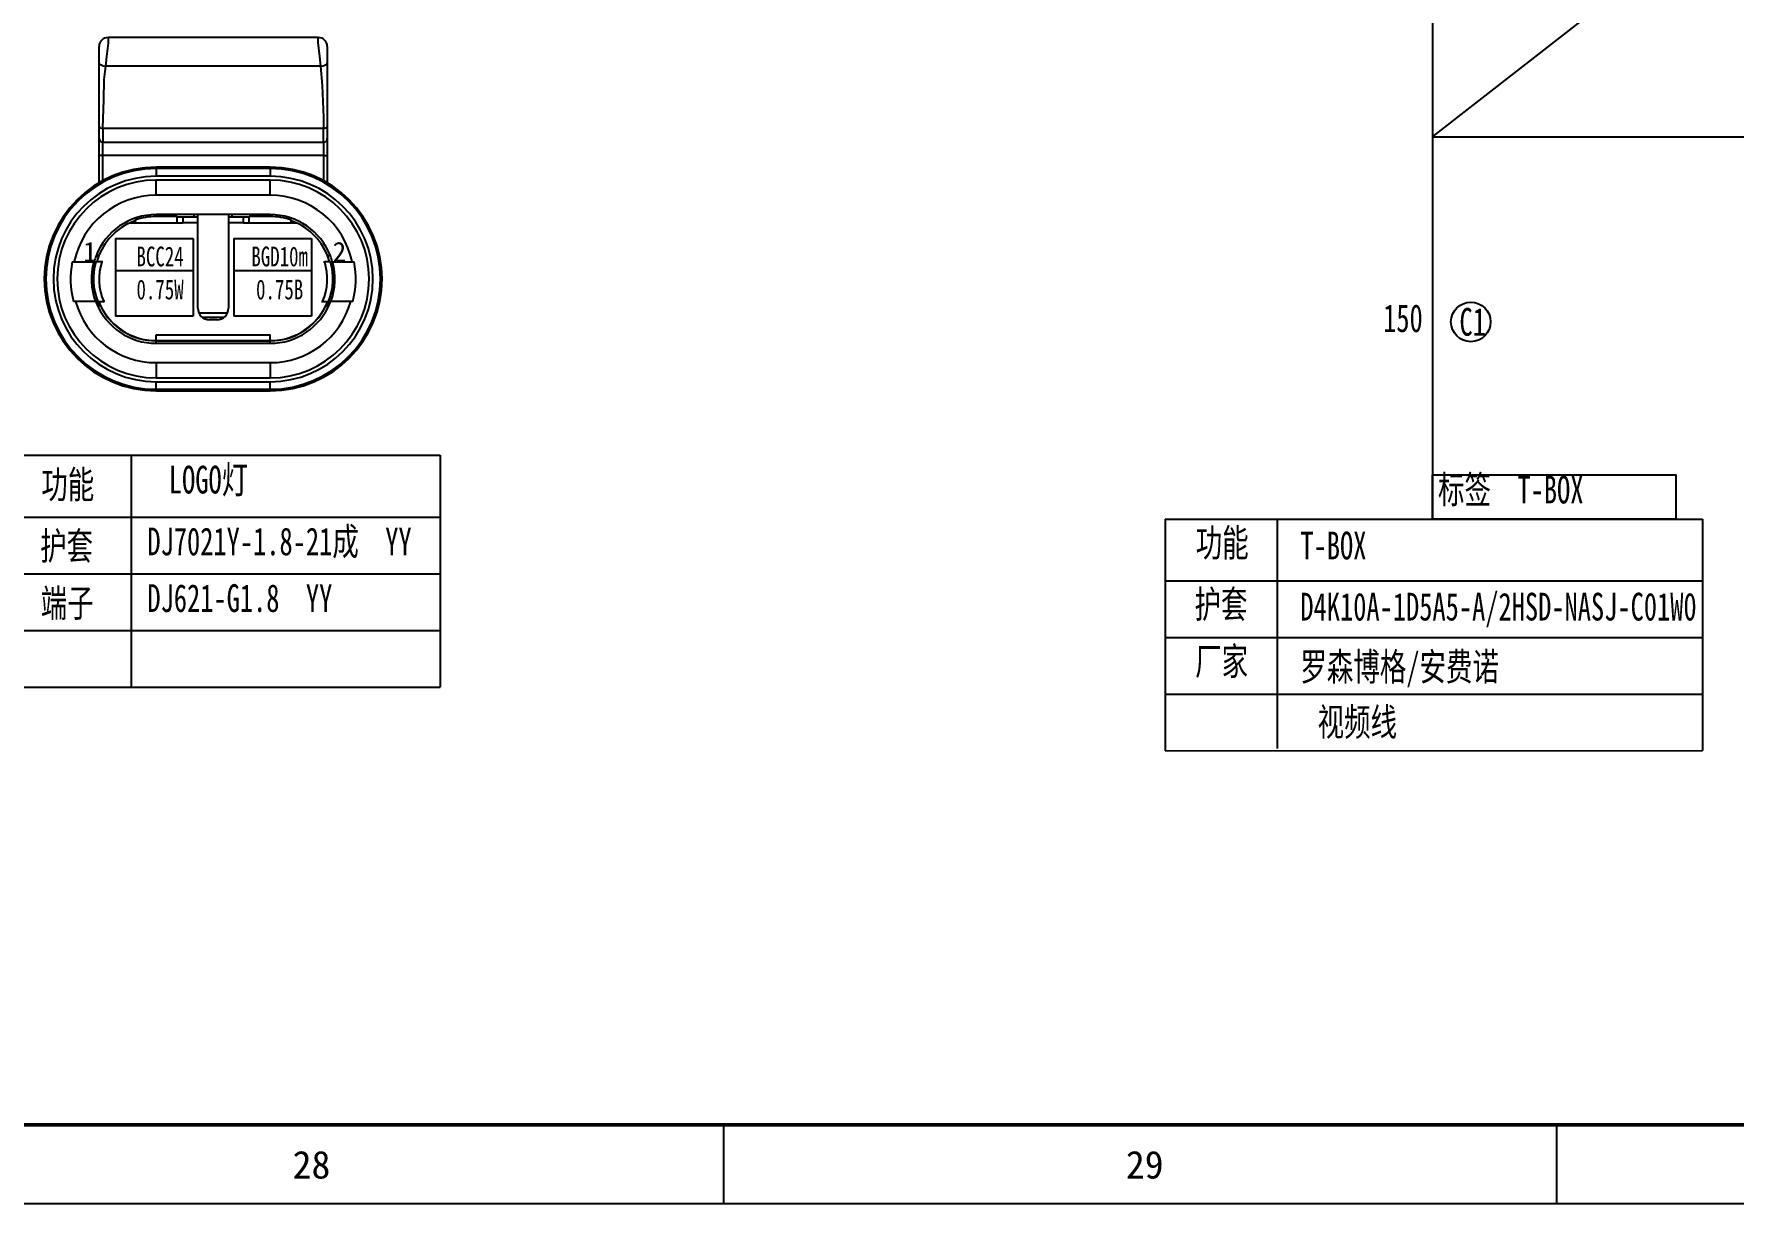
# Model space of a CAD drawing. Header units: millimetres. Extents: x 1543 to 5748, y 1576 to 2417.
# Drawn here: x 4399.9 to 4614.4, y 1576.3 to 1723.9 of the extents above; entities that cross this region are included whole.
import ezdxf

# ---------------------------------------------------------------- set-up
doc = ezdxf.new("R2010")
doc.units = ezdxf.units.MM
doc.layers.get('0').update_dxf_attribs({"lineweight": 25})
doc.layers.add('11文本层', color=255, linetype='Continuous')
for name, color, linetype, lineweight in [('1轮廓实线层', 7, 'Continuous', 50), ('6文字层', 3, 'Continuous', 25), ('_0', 7, 'Continuous', 25), ('图框层', 7, 'Continuous', 25), ('基本型', 7, 'Continuous', 18)]:
    doc.layers.add(name, color=color, linetype=linetype, lineweight=lineweight)
doc.styles.get("Standard").update_dxf_attribs({"font": ''})
doc.styles.add('仿宋体', font='', dxfattribs={"width": 0.7, "height": 3.5})
doc.styles.add('仿宋体GB2312', font='', dxfattribs={"width": 0.7})
doc.styles.add('标准', font='fangsong.ttf', dxfattribs={"width": 0.7, "height": 3.5})
doc.styles.get('Standard').set_extended_font_data('SimSun')
doc.styles.get('仿宋体').set_extended_font_data('SimSun')
doc.styles.get('仿宋体GB2312').set_extended_font_data('SimSun')

# ---------------------------------------------------------------- blocks, each defined once
blk = doc.blocks.new('ZwmFrameMain_A0X5^_^分区图框^_^landscape')
at = {"color": 3}
for p, q in [((2918.5, 0), (2918.5, -10)), ((3023.63, 0), (3023.63, -10))]:
    blk.add_line(p, q, dxfattribs=at)
at = {"lineweight": 50}
blk.add_line((4170, 0), (0, 0), dxfattribs=at)
at = {"layer": '图框层', "color": 1}
blk.add_line((4180, -10), (-25, -10), dxfattribs=at)
at = {"color": 3, "char_height": 3.5, "attachment_point": 1}
for s, insert in [('28', (2864.15, -3.29)), ('29', (2969.28, -3.29))]:
    blk.add_mtext_dynamic_manual_height_columns(s, width=5.7094, gutter_width=1, heights=[0], dxfattribs=dict(at, insert=insert))

msp = doc.modelspace()

# ---------------------------------------------------------------- linework, layer by layer
at = {"lineweight": -3}
for p, q in [((4435.78, 1723.47), (4409.26, 1723.47)), ((4408.12, 1720.27), (4408.12, 1722.35)), ((4408.96, 1719.84), (4409.12, 1721.07)), ((4435.92, 1721.07), (4436.08, 1719.84)), ((4436.92, 1722.35), (4436.92, 1720.27)), ((4408.12, 1712.26), (4408.12, 1720.27)), ((4436.08, 1719.84), (4408.96, 1719.84)), ((4436.92, 1720.27), (4436.92, 1712.26)), ((4408.12, 1710.75), (4408.12, 1712.26)), ((4408.6, 1712.02), (4408.6, 1710.27)), ((4408.6, 1712.02), (4436.44, 1712.02)), ((4436.44, 1710.27), (4436.44, 1712.02)), ((4436.92, 1712.26), (4436.92, 1710.75)), ((4408.12, 1708.59), (4408.12, 1710.75)), ((4408.6, 1708.59), (4408.6, 1710.27)), ((4408.6, 1710.27), (4436.44, 1710.27)), ((4436.44, 1710.27), (4436.44, 1708.59)), ((4436.92, 1710.75), (4436.92, 1708.59)), ((4408.12, 1705.13), (4408.12, 1708.59)), ((4408.6, 1708.59), (4408.12, 1708.59)), ((4408.6, 1705.41), (4408.6, 1708.59)), ((4436.44, 1708.59), (4408.6, 1708.59)), ((4436.44, 1708.59), (4436.92, 1708.59)), ((4436.44, 1708.59), (4436.44, 1705.41)), ((4436.92, 1708.59), (4436.92, 1705.13)), ((4429.72, 1707.11), (4415.32, 1707.11)), ((4429.72, 1707.11), (4415.32, 1707.11)), ((4415.32, 1706.92), (4415.32, 1707.11)), ((4429.72, 1706.92), (4415.32, 1706.92)), ((4415.32, 1706.92), (4415.32, 1705.96)), ((4429.72, 1705.96), (4415.32, 1705.96)), ((4429.72, 1705.48), (4415.32, 1705.48)), ((4415.32, 1703.56), (4415.32, 1705.48)), ((4429.72, 1706.92), (4429.72, 1707.11)), ((4429.72, 1706.92), (4429.72, 1705.96)), ((4429.72, 1703.56), (4429.72, 1705.48)), ((4429.72, 1703.56), (4415.32, 1703.56)), ((4420.12, 1701.12), (4415.32, 1701.12)), ((4415.32, 1701.12), (4415.32, 1700.89)), ((4424.92, 1701.12), (4420.12, 1701.12)), ((4420.12, 1700.82), (4420.12, 1701.12)), ((4420.6, 1700.82), (4420.6, 1701.12)), ((4424.44, 1701.12), (4424.44, 1689.3)), ((4429.72, 1701.12), (4424.92, 1701.12)), ((4424.92, 1700.82), (4424.92, 1701.12)), ((4429.72, 1701.12), (4429.72, 1700.89)), ((4412.05, 1700.1), (4415.32, 1700.1)), ((4412.68, 1700.44), (4412.68, 1700.34)), ((4412.68, 1700.34), (4412.68, 1700.1)), ((4417.96, 1700.89), (4415.32, 1700.89)), ((4415.32, 1700.1), (4418.68, 1700.1)), ((4417.96, 1700.8), (4417.96, 1700.89)), ((4418.68, 1700.8), (4417.96, 1700.8)), ((4417.96, 1700.1), (4417.96, 1700.8)), ((4420.6, 1700.82), (4418.68, 1700.82)), ((4418.68, 1700.82), (4418.68, 1700.1)), ((4420.6, 1700.1), (4418.68, 1700.1)), ((4420.6, 1700.1), (4420.6, 1700.82)), ((4420.6, 1689.3), (4420.6, 1700.1)), ((4424.44, 1700.82), (4424.44, 1700.1)), ((4426.36, 1700.82), (4424.44, 1700.82)), ((4426.36, 1700.1), (4424.44, 1700.1)), ((4424.44, 1700.1), (4424.44, 1689.3)), ((4426.36, 1700.1), (4426.36, 1700.82)), ((4427.08, 1700.8), (4426.36, 1700.8)), ((4426.36, 1700.1), (4429.72, 1700.1)), ((4427.08, 1700.8), (4427.08, 1700.89)), ((4429.72, 1700.89), (4427.08, 1700.89)), ((4427.08, 1700.1), (4427.08, 1700.8)), ((4429.72, 1700.1), (4433, 1700.1)), ((4432.36, 1700.34), (4432.36, 1700.44)), ((4432.36, 1700.1), (4432.36, 1700.34)), ((4404.74, 1695.18), (4407.45, 1695.18)), ((4407.45, 1695.18), (4407.71, 1695.18)), ((4408.45, 1695.18), (4407.71, 1695.18)), ((4408.07, 1695.9), (4407.74, 1695.9)), ((4408.58, 1695.18), (4408.45, 1695.18)), ((4436.46, 1695.18), (4436.59, 1695.18)), ((4437.33, 1695.18), (4436.59, 1695.18)), ((4437.3, 1695.9), (4436.97, 1695.9)), ((4437.33, 1695.18), (4437.59, 1695.18)), ((4437.59, 1695.18), (4440.3, 1695.18)), ((4407.69, 1690.14), (4404.91, 1690.14)), ((4407.96, 1690.14), (4407.69, 1690.14)), ((4408.12, 1690.02), (4407.76, 1690.02)), ((4407.96, 1690.14), (4408.72, 1690.14)), ((4408.33, 1689.54), (4408.34, 1689.54)), ((4408.85, 1690.14), (4408.72, 1690.14)), ((4424.3, 1688.67), (4420.75, 1688.67)), ((4421.13, 1688.19), (4423.92, 1688.19)), ((4436.19, 1690.14), (4436.32, 1690.14)), ((4436.32, 1690.14), (4437.09, 1690.14)), ((4436.92, 1690.02), (4437.28, 1690.02)), ((4437.36, 1690.14), (4437.09, 1690.14)), ((4440.13, 1690.14), (4437.36, 1690.14)), ((4423, 1687.86), (4422.04, 1687.86)), ((4415.32, 1685.94), (4429.72, 1685.94)), ((4415.32, 1685.22), (4415.32, 1685.94)), ((4415.32, 1685.22), (4429.72, 1685.22)), ((4415.32, 1685.2), (4429.72, 1685.2)), ((4415.32, 1684.88), (4415.32, 1685.2)), ((4415.32, 1684.88), (4429.72, 1684.88)), ((4429.72, 1685.22), (4429.72, 1685.94)), ((4429.72, 1684.88), (4429.72, 1685.2)), ((4415.32, 1682.44), (4429.72, 1682.44)), ((4415.32, 1682.44), (4415.32, 1680.52)), ((4429.72, 1682.44), (4429.72, 1680.52)), ((4415.32, 1680.52), (4429.72, 1680.52)), ((4415.32, 1680.04), (4429.72, 1680.04)), ((4415.32, 1679.08), (4415.32, 1680.04)), ((4429.72, 1679.08), (4429.72, 1680.04)), ((4415.32, 1679.08), (4429.72, 1679.08)), ((4415.32, 1679.08), (4415.32, 1678.89)), ((4415.32, 1678.89), (4429.72, 1678.89)), ((4415.32, 1678.89), (4429.72, 1678.89)), ((4429.72, 1679.08), (4429.72, 1678.89))]:
    msp.add_line(p, q, dxfattribs=at)
at = {"color": 0}
msp.add_line((4556.79, 1662.69), (4556.79, 1633.77), dxfattribs=at)
at = {"lineweight": -3}
for points in [[(4409.12, 1721.07), (4409.31, 1722.76), (4409.3, 1723.4), (4409.29, 1723.44), (4409.28, 1723.46), (4409.27, 1723.47), (4409.26, 1723.47)], [(4435.78, 1723.47), (4435.77, 1723.47), (4435.77, 1723.47), (4435.76, 1723.45), (4435.75, 1723.42), (4435.73, 1723.31), (4435.73, 1722.82), (4435.92, 1721.07)], [(4408.6, 1712.02), (4408.71, 1715.62), (4408.78, 1718.16), (4408.96, 1719.84)], [(4436.08, 1719.84), (4436.29, 1717.43), (4436.42, 1713.37), (4436.44, 1712.02)]]:
    msp.add_lwpolyline(points, dxfattribs=at)
for centre, radius, start, end in [((4409.25, 1722.34), 1.13, 89.4235, 179.4215), ((4435.79, 1722.34), 1.13, 0.5785, 90.5791), ((4408.6, 1710.75), 0.48, 180, 270), ((4436.44, 1710.75), 0.48, 270, 0), ((4415.32, 1693), 14.11, 90, 270), ((4415.32, 1693), 14.11, 90, 270), ((4415.32, 1693), 13.92, 90, 270), ((4415.32, 1693), 12.96, 90, 270), ((4415.32, 1693), 12.48, 90, 270), ((4429.72, 1693), 14.11, 270, 90), ((4429.72, 1693), 14.11, 270, 90), ((4429.72, 1693), 13.92, 270, 90), ((4429.72, 1693), 12.96, 270, 90), ((4429.72, 1693), 12.48, 270, 90), ((4415.32, 1693), 10.56, 90, 168.064), ((4429.72, 1693), 10.56, 11.936, 90), ((4415.32, 1693), 8.12, 90, 159.0336), ((4429.72, 1693), 8.12, 20.9664, 90), ((4415.32, 1693.02), 7.8, 114.8116, 163.9234), ((4415.32, 1693), 7.8, 109.7832, 114.3881), ((4415.32, 1693), 7.89, 90, 109.5462), ((4429.72, 1693), 7.89, 70.4538, 90), ((4429.72, 1693), 7.8, 65.6119, 70.2168), ((4429.72, 1693.02), 7.8, 16.0766, 65.1884), ((4415.32, 1693.02), 10.8, 168.463, 195.466), ((4415.32, 1693.02), 8.16, 164.6505, 200.6673), ((4415.32, 1693.02), 7.91, 164.1531, 201.3516), ((4415.32, 1693), 8.12, 159.0336, 164.389), ((4415.32, 1693.02), 7.2, 162.5485, 203.5697), ((4429.72, 1693.02), 7.2, 336.4303, 17.4515), ((4429.72, 1693.02), 7.91, 338.6484, 15.8469), ((4429.72, 1693), 8.12, 15.611, 20.9664), ((4429.72, 1693.02), 8.16, 339.3327, 15.3495), ((4429.72, 1693.02), 10.8, 344.534, 11.537), ((4415.32, 1693), 10.56, 195.6913, 270), ((4415.32, 1693), 8.12, 200.604, 201.6007), ((4415.32, 1693), 8.12, 201.6007, 270), ((4417.03, 1700.38), 13.9, 228.2592, 231.2478), ((4415.32, 1693.02), 7.8, 201.6682, 270), ((4415.32, 1693), 7.8, 206.3004, 270), ((4422.04, 1689.3), 1.44, 180, 270), ((4423, 1689.3), 1.44, 270, 0), ((4429.72, 1693), 10.56, 270, 344.3087), ((4429.72, 1693.02), 7.8, 270, 338.3318), ((4429.72, 1693), 8.12, 270, 338.3993), ((4429.72, 1693), 7.8, 270, 333.6996), ((4428.02, 1700.38), 13.9, 308.7522, 311.7408), ((4429.72, 1693), 8.12, 338.3993, 339.396)]:
    msp.add_arc(centre, radius, start, end, dxfattribs=at)
for centre, major_axis, ratio, start_param, end_param in [((4408.94, 1720.15), (0.82, -0.133), 0.376036, 3.202665, 4.796082), ((4436.1, 1720.15), (0.82, 0.133), 0.376036, 4.628696, 6.222113), ((4408.6, 1712.26), (0.48, 0), 0.515038, 3.141593, 4.712389), ((4436.44, 1712.26), (0.48, 0), 0.515038, 4.712389, 6.283185)]:
    msp.add_ellipse(centre, major_axis=major_axis, ratio=ratio, start_param=start_param, end_param=end_param, dxfattribs=at)
at = {"layer": '11文本层', "lineweight": -3}
for p, q in [((4396.56, 1670.76), (4412.16, 1670.76)), ((4412.16, 1670.76), (4412.16, 1641.51)), ((4412.16, 1670.76), (4451.16, 1670.76)), ((4451.16, 1670.76), (4451.16, 1641.51)), ((4451.16, 1670.76), (4451.16, 1662.96)), ((4396.56, 1662.96), (4451.16, 1662.96)), ((4396.56, 1655.81), (4451.16, 1655.81)), ((4396.56, 1648.66), (4451.16, 1648.66)), ((4396.56, 1641.51), (4451.16, 1641.51))]:
    msp.add_line(p, q, dxfattribs=at)
at = {"layer": '11文本层', "color": 0}
for p, q in [((4542.65, 1662.69), (4542.65, 1654.89)), ((4542.65, 1662.69), (4558.25, 1662.69)), ((4558.25, 1662.69), (4610.45, 1662.69)), ((4610.45, 1662.69), (4610.45, 1633.51)), ((4542.65, 1654.89), (4610.45, 1654.89)), ((4542.65, 1654.89), (4542.65, 1647.74)), ((4542.65, 1647.74), (4610.45, 1647.74)), ((4542.65, 1647.74), (4542.65, 1640.59)), ((4542.65, 1640.59), (4610.45, 1640.59)), ((4542.65, 1640.59), (4542.65, 1633.44)), ((4542.65, 1633.44), (4610.45, 1633.51))]:
    msp.add_line(p, q, dxfattribs=at)
at = {"layer": '1轮廓实线层', "lineweight": -2}
for q in [(4624.54, 1748.49), (5153.8, 1710.94)]:
    msp.add_line((4576.35, 1710.94), q, dxfattribs=at)
msp.add_lwpolyline([(4576.38, 1668.29), (4607.07, 1668.29), (4607.07, 1662.69), (4576.38, 1662.69)], close=True, dxfattribs=at)
at = {"layer": '_0', "lineweight": -3}
for p, q in [((4576.35, 1944.17), (4576.35, 1710.94)), ((4576.38, 1710.96), (4576.38, 1662.69))]:
    msp.add_line(p, q, dxfattribs=at)
at = {"layer": '_0', "color": 1}
msp.add_circle((4581.2, 1687.58), 2.5, dxfattribs=at)
at = {"layer": '基本型', "lineweight": -3}
for p, q in [((4410.18, 1698.12), (4420.01, 1698.12)), ((4410.18, 1698.12), (4410.18, 1688.29)), ((4420.01, 1698.12), (4420.01, 1688.29)), ((4425.11, 1698.12), (4434.94, 1698.12)), ((4425.11, 1698.12), (4425.11, 1688.29)), ((4434.94, 1698.12), (4434.94, 1688.29)), ((4420.01, 1694.03), (4410.18, 1694.03)), ((4434.94, 1694.03), (4425.11, 1694.03)), ((4420.01, 1688.29), (4410.18, 1688.29)), ((4434.94, 1688.29), (4425.11, 1688.29))]:
    msp.add_line(p, q, dxfattribs=at)

# ---------------------------------------------------------------- block references
at = {"layer": '图框层', "lineweight": -3}
msp.add_blockref('ZwmFrameMain_A0X5^_^分区图框^_^landscape', (1568.4, 1586.27), dxfattribs=at)

# ---------------------------------------------------------------- texts
at = {"char_height": 2.5, "width": 6.2163, "attachment_point": 1, "style": '标准'}
for s, insert in [('\\pxqc;BCC24\\P0.75W', (4412.71, 1697.09)), ('\\pxqc;BGD10m\\P0.75B', (4427.8, 1697.09))]:
    msp.add_mtext(s, dxfattribs=dict(at, insert=insert))
at = {"layer": '11文本层', "lineweight": -3, "style": '标准', "width": 0.7}
for s, p in [('功能', (4400.83, 1665.31)), ('护套', (4400.68, 1657.56)), ('端子', (4400.76, 1650.36))]:
    msp.add_text(s, height=3.5, dxfattribs=at).set_placement(p)
at = {"layer": '11文本层', "color": 0, "style": '标准', "width": 0.7}
for s, p in [('功能', (4546.49, 1657.96)), ('护套', (4546.34, 1650.22)), ('厂家', (4546.42, 1643.01)), ('视频线', (4561.87, 1635.35))]:
    msp.add_text(s, height=3.5, dxfattribs=at).set_placement(p)
at = {"layer": '11文本层', "lineweight": -3, "char_height": 3.5, "attachment_point": 1, "style": '标准'}
for s, insert, width in [('{\\C7;LOGO灯}', (4416.93, 1669.43), 10.8687), ('{\\C1;DJ621-G1.8  YY}', (4414.22, 1654.48), 34.3793)]:
    msp.add_mtext(s, dxfattribs=dict(at, insert=insert, width=width))
at = {"layer": '11文本层', "insert": (4577.07, 1668.17), "char_height": 3.5, "width": 27.0608, "attachment_point": 1, "style": '标准'}
msp.add_mtext('标签  T-BOX', dxfattribs=at)
at = {"layer": '11文本层', "color": 1, "lineweight": -3, "insert": (4414.22, 1661.63), "char_height": 3.5, "width": 34.3793, "attachment_point": 1, "style": '标准'}
msp.add_mtext('DJ7021Y-1.8-21成  YY', dxfattribs=at)
at = {"layer": '11文本层', "color": 0, "char_height": 3.5, "width": 41.519, "attachment_point": 1, "style": '标准'}
for s, insert in [('T-BOX', (4559.7, 1661.11)), ('D4K10A-1D5A5-A/2HSD-NASJ-C01W0', (4559.7, 1653.4)), ('罗森博格/安费诺', (4559.7, 1645.82))]:
    msp.add_mtext(s, dxfattribs=dict(at, insert=insert))
at = {"layer": '6文字层', "lineweight": -2, "char_height": 2.5, "width": 1.4371, "attachment_point": 1}
for s, insert in [('1', (4406.12, 1697.68)), ('2', (4437.6, 1697.68))]:
    msp.add_mtext(s, dxfattribs=dict(at, insert=insert))
at = {"layer": '_0', "insert": (4570.14, 1689.8), "char_height": 3.5, "width": 5.9278, "attachment_point": 1, "style": '仿宋体'}
msp.add_mtext('150', dxfattribs=at)
at = {"layer": '_0', "color": 1, "insert": (4579.77, 1689.34), "char_height": 3.5, "width": 7.013, "attachment_point": 1, "style": '仿宋体GB2312'}
msp.add_mtext('C1', dxfattribs=at)

doc.saveas('drawing.dxf')
